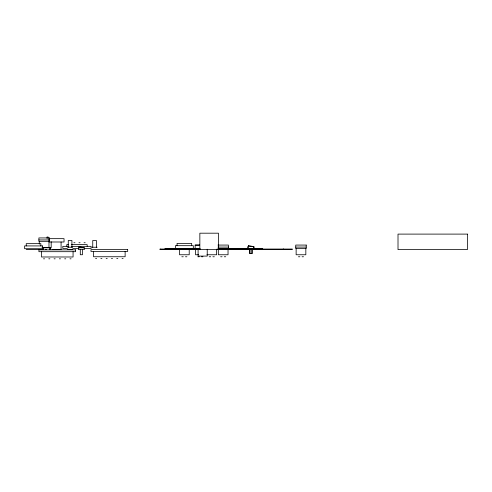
<?xml version="1.0" encoding="UTF-8"?>
<svg xmlns="http://www.w3.org/2000/svg" width="492" height="492" viewBox="0 0 492 492"><rect width="100%" height="100%" fill="white"/><g stroke="black" fill="none" stroke-linecap="round" stroke-linejoin="round"><path stroke-width="0.74" d="M38.886 239.936L49.372 239.936M48.991 241.996L64.034 241.996L64.034 238.657L48.991 238.657L48.979 247.617L42.005 247.617M73.831 242.728L74.987 242.728M78.954 242.728L80.067 242.728M84.034 242.728L85.19 242.728M68.271 244.629L66.758 244.629L66.758 246.344M71.291 244.629L87.164 244.629L87.164 246.344M199.641 245.071L195.146 245.071L195.146 248.466M217.944 245.071L228.429 245.071L228.429 248.466M195.139 245.121L199.654 245.121M68.929 246.344L62.816 246.344L62.816 248.466L67.404 248.466M71.223 246.344L91.106 246.344L91.106 248.466L84.138 248.466M217.944 247.076L228.429 247.076M295.741 247.076L306.227 247.076M67.552 247.248L72.631 247.248M92.035 247.248L97.115 247.248M42.466 247.808L51.18 247.808L51.18 241.72M72.754 248.466L78.849 248.466M200.115 248.466L165.023 248.466L165.023 249.044M217.894 248.466L262.673 248.466L262.673 249.044M200.115 249.044L160.029 249.044L160.029 249.622L292.34 249.622L292.34 249.044L218.134 249.044M177.065 249.376L191.671 249.376M26.242 249.622L40.848 249.622M41.574 249.622L43.382 249.622L43.382 247.808M45.221 249.622L46.685 249.622M51.949 249.622L61.076 249.622L61.076 241.996M67.552 249.622L72.631 249.622M198.602 254.758L195.539 254.758L195.539 249.161M206.935 254.758L216.64 254.758L216.64 249.161M181.819 256.762L183.27 256.762M185.466 256.762L186.923 256.762M197.833 256.762L199.291 256.762M201.486 256.762L202.944 256.762M209.235 256.762L210.687 256.762M212.882 256.762L214.34 256.762M220.631 256.762L222.083 256.762M224.278 256.762L225.742 256.762M298.435 256.762L299.886 256.762M302.082 256.762L303.539 256.762M95.553 258.571L96.647 258.571M100.848 258.571L101.942 258.571M106.143 258.571L107.231 258.571M111.438 258.571L112.533 258.571M116.733 258.571L117.828 258.571M122.028 258.571L123.123 258.571M43.493 258.81L44.587 258.81M48.788 258.81L49.883 258.81M54.083 258.81L55.172 258.81M59.378 258.81L60.473 258.81M64.673 258.81L65.768 258.81M69.969 258.81L71.063 258.81M253.38 246.64L248.509 245.508L248.509 246.64M83.788 247.796L79.003 246.664L79.003 247.796M305.833 248.466L305.833 254.758L296.135 254.758L296.135 248.466M283.41 249.044L283.41 249.622M283.189 249.044L283.189 249.622M253.927 248.466L253.927 246.64L248.048 246.64L248.048 248.466M253.835 246.64L253.835 248.466M252.082 249.198L252.082 253.577L249.801 253.577L249.801 249.198M251.996 249.198L251.996 253.577M249.893 249.198L249.893 253.577M248.595 245.508L248.595 246.64M247.956 246.64L247.956 248.466M233.208 249.044L233.208 249.622M232.987 249.044L232.987 249.622M231.381 249.044L231.381 249.622M231.16 249.044L231.16 249.622M228.036 249.161L228.036 254.758L218.331 254.758L218.331 249.161M218.473 249.622L218.473 233.19L199.85 233.19L199.85 249.622M218.27 249.044L218.27 249.622M218.048 249.044L218.048 249.622M207.23 249.229L207.23 256.092L198.098 256.092L198.098 249.229M193.313 248.466L193.313 245.674L175.423 245.674L175.423 248.466M191.671 245.674L191.671 243.405L177.065 243.405L177.065 245.674M189.217 249.161L189.217 254.758L179.518 254.758L179.518 249.161M169.174 249.044L169.174 249.622M160.257 249.044L160.257 249.622M125.128 251.449L125.128 256.744L93.541 256.744L93.541 251.449M96.401 247.248L96.401 240.496L92.748 240.496L92.748 247.248M82.49 249.622L82.49 254.739L80.294 254.739L80.294 249.622M73.068 251.689L73.068 256.984L41.482 256.984L41.482 251.689M71.918 247.248L71.918 240.496L68.265 240.496L68.265 247.248M50.614 247.808L50.614 249.622L49.704 249.622L49.704 247.808M48.111 238.282L48.111 237.003L47.017 237.003L47.017 238.282M40.848 245.92L40.848 243.651L26.242 243.651L26.242 245.92M39.28 241.326L39.28 244.124M467.4 234.106L398.01 234.106L398.01 249.622L467.4 249.622L467.4 234.106M49.372 237.931L38.886 237.931L38.886 241.326L49.372 241.326L49.372 237.931M306.227 245.071L295.741 245.071L295.741 248.466L306.227 248.466L306.227 245.071M42.496 245.92L24.6 245.92L24.6 248.712L42.496 248.712L42.496 245.92M84.335 247.796L78.456 247.796L78.456 249.622L84.335 249.622L84.335 247.796M127.686 249.622L90.983 249.622L90.983 251.449L127.686 251.449L127.686 249.622M75.627 249.862L38.923 249.862L38.923 251.689L75.627 251.689L75.627 249.862"/></g></svg>
